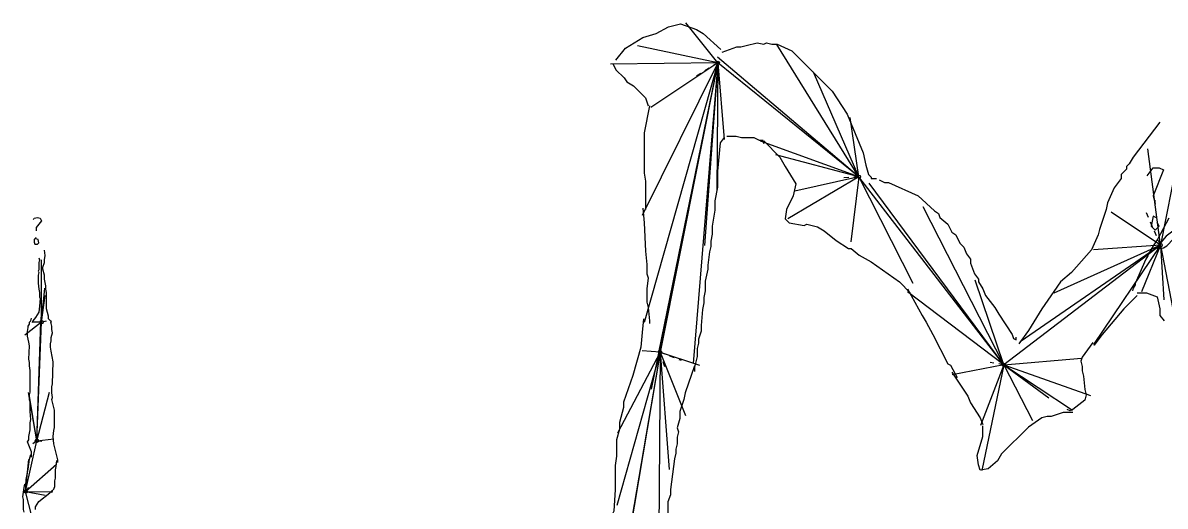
# Model space of a CAD drawing. Header units: millimetres. Extents: x -279 to 9, y -50 to 310.
# Drawn here: x -265.5 to -197.5, y 141.2 to 169.9 of the extents above; entities that cross this region are included whole.
import ezdxf

# ---------------------------------------------------------------- set-up
doc = ezdxf.new("R2010")
doc.units = ezdxf.units.MM
doc.linetypes.add('DASH', pattern=[0.6, 0.3, -0.3])

msp = doc.modelspace()

# ---------------------------------------------------------------- linework, layer by layer
at = {"layer": 'Shots', "color": 1}
for p, q in [((-224.158, 167.548), (-227.596, 150.338)), ((-215.752, 160.772), (-224.158, 167.548)), ((-196.096, 165.228), (-197.792, 156.698)), ((-207.12, 149.58), (-215.752, 160.772)), ((-197.792, 156.698), (-207.12, 149.58)), ((-264.71, 145.058), (-264.434, 152.114)), ((-227.596, 150.338), (-229.862, 136.868)), ((-265.382, 142.04), (-264.71, 145.058)), ((-263.988, 136.514), (-265.382, 142.04))]:
    msp.add_line(p, q, dxfattribs=at)
for centre in [(-224.158, 167.548), (-215.752, 160.772), (-197.792, 156.698), (-264.434, 152.114), (-227.596, 150.338), (-207.12, 149.58), (-264.71, 145.058), (-265.382, 142.04)]:
    msp.add_circle(centre, 0.1, dxfattribs=at)
at = {"layer": 'Sketch', "color": 0}
for points in [[(-230.222, 167.706), (-229.662, 168.426), (-228.622, 169.066), (-227.822, 169.306), (-227.102, 169.706), (-226.782, 169.786), (-226.382, 169.866), (-225.422, 169.546), (-225.022, 169.306), (-223.982, 168.346)], [(-223.902, 168.186), (-223.022, 168.506), (-222.782, 168.506), (-222.462, 168.586), (-221.822, 168.746), (-221.422, 168.666), (-221.262, 168.746), (-220.942, 168.666), (-220.622, 168.666), (-219.742, 168.266), (-217.822, 166.346), (-217.342, 165.866), (-216.462, 164.506), (-215.502, 162.186), (-215.342, 161.466), (-215.182, 160.906), (-215.022, 160.746), (-215.022, 160.666), (-214.702, 160.666)], [(-230.382, 167.466), (-230.222, 167.146), (-229.742, 166.666), (-229.582, 166.426), (-229.182, 166.186), (-228.462, 165.466), (-228.302, 164.986)], [(-228.222, 164.986), (-228.542, 163.386), (-228.542, 160.986), (-228.462, 160.506), (-228.462, 158.826)], [(-197.822, 164.026), (-199.422, 161.946), (-199.662, 161.546), (-199.822, 161.386), (-199.822, 161.226), (-200.142, 160.906), (-200.142, 160.666), (-200.542, 160.106), (-200.942, 159.226), (-201.022, 158.826), (-201.422, 157.626), (-201.502, 157.306), (-201.902, 156.426), (-203.102, 155.066), (-203.742, 154.506), (-204.142, 153.946), (-204.862, 152.906), (-205.662, 151.626), (-206.222, 150.826)], [(-223.782, 163.106), (-224.022, 162.786), (-224.182, 161.106), (-224.182, 160.146), (-224.342, 159.346), (-224.342, 158.786), (-224.502, 157.826), (-224.502, 157.346), (-224.582, 156.946), (-224.582, 156.626), (-224.662, 156.306), (-224.742, 155.506), (-224.742, 155.266), (-224.902, 154.546), (-224.902, 153.986), (-224.982, 153.586), (-224.982, 153.266), (-225.062, 152.866), (-225.142, 151.906), (-225.142, 151.586), (-225.302, 151.106), (-225.302, 150.866), (-225.382, 150.546), (-225.382, 150.066), (-225.542, 149.426), (-225.542, 149.186)], [(-223.622, 163.186), (-223.062, 163.186), (-222.742, 163.106), (-222.022, 163.106), (-221.702, 162.946), (-221.462, 162.946)], [(-221.502, 162.906), (-221.422, 162.746), (-221.422, 162.906), (-220.462, 161.946), (-220.142, 161.386), (-219.502, 160.346), (-219.662, 159.626), (-220.062, 158.826), (-220.142, 158.266), (-219.902, 158.026), (-219.022, 157.866), (-218.862, 157.946), (-218.542, 157.866), (-218.222, 157.786), (-217.822, 157.546), (-217.102, 156.986), (-216.382, 156.506), (-216.222, 156.506), (-215.742, 156.106), (-215.022, 155.706), (-213.342, 154.506), (-212.702, 153.866)], [(-214.542, 160.586), (-214.222, 160.426), (-213.982, 160.426), (-212.222, 159.626), (-211.262, 158.746), (-211.022, 158.586), (-210.942, 158.346), (-210.462, 157.946), (-210.222, 157.466), (-209.982, 157.306), (-209.742, 156.826), (-209.502, 156.586), (-209.342, 156.186), (-209.102, 155.866), (-209.102, 155.626), (-208.862, 154.986), (-208.622, 154.666), (-208.622, 154.506), (-208.382, 154.106), (-208.222, 153.706), (-207.662, 152.986), (-207.422, 152.586), (-206.622, 151.386), (-206.542, 151.146), (-206.382, 151.066), (-206.382, 151.226)], [(-228.622, 158.906), (-228.542, 158.026), (-228.462, 156.346), (-228.382, 155.546), (-228.382, 154.986), (-228.302, 154.746), (-228.382, 154.106), (-228.382, 153.306), (-228.302, 152.986), (-228.222, 152.186), (-228.222, 152.026)], [(-264.908, 158.234), (-264.868, 158.314), (-264.668, 158.354), (-264.508, 158.314), (-264.428, 158.154), (-264.748, 157.754), (-264.748, 157.554)], [(-196.982, 157.586), (-197.462, 157.226), (-197.782, 156.866), (-197.822, 156.746), (-197.822, 156.826), (-197.862, 156.666), (-197.862, 156.586), (-197.782, 156.506), (-197.622, 156.546), (-197.422, 156.666), (-197.022, 157.066), (-196.942, 157.066), (-196.742, 157.306), (-196.702, 157.386), (-196.782, 157.586), (-196.862, 157.506), (-196.862, 157.586), (-196.942, 157.586)], [(-264.748, 157.154), (-264.868, 157.034), (-264.868, 156.874), (-264.828, 156.754), (-264.668, 156.754), (-264.588, 156.834), (-264.628, 157.034), (-264.788, 157.074)], [(-264.588, 155.954), (-264.548, 155.834), (-264.588, 155.674), (-264.588, 155.234), (-264.628, 155.154), (-264.588, 155.074), (-264.628, 154.914), (-264.628, 154.434), (-264.588, 154.074), (-264.548, 153.874), (-264.548, 153.594), (-264.508, 153.514), (-264.548, 153.074), (-264.588, 152.714), (-264.788, 152.394), (-264.948, 152.194), (-264.988, 152.074)], [(-263.868, 152.074), (-263.868, 152.154), (-264.028, 152.314), (-264.028, 152.474), (-264.148, 152.914), (-264.148, 153.874), (-264.188, 154.074), (-264.188, 154.274), (-264.268, 154.674), (-264.268, 154.914), (-264.348, 155.274), (-264.348, 155.394), (-264.268, 155.674), (-264.268, 155.834), (-264.228, 156.074), (-264.268, 156.394)], [(-212.862, 154.106), (-211.982, 152.506), (-211.742, 152.106), (-211.342, 151.386), (-210.462, 149.626), (-210.302, 149.546), (-209.902, 148.826)], [(-199.182, 153.866), (-198.622, 153.866), (-197.982, 153.626), (-197.822, 152.906), (-197.822, 152.506), (-197.582, 152.186)], [(-199.182, 153.706), (-199.982, 152.906), (-201.262, 151.386), (-201.742, 150.746), (-201.662, 150.906)], [(-265.028, 144.074), (-265.028, 144.394), (-265.268, 144.994), (-265.188, 145.114), (-265.188, 145.314), (-265.108, 145.714), (-265.108, 146.114), (-265.068, 146.314), (-265.108, 146.794), (-265.108, 147.394), (-265.148, 147.474), (-265.148, 147.794), (-265.108, 147.954), (-265.108, 149.234), (-265.148, 149.514), (-265.148, 149.714), (-265.188, 149.914), (-265.148, 150.714), (-265.188, 150.914), (-265.268, 151.274), (-265.268, 151.554), (-265.228, 151.794), (-265.228, 151.874), (-265.148, 151.994), (-265.148, 152.114), (-265.068, 152.194), (-265.028, 152.354)], [(-263.468, 143.754), (-263.468, 143.914), (-263.708, 144.874), (-263.748, 145.314), (-263.708, 145.674), (-263.668, 145.834), (-263.668, 146.874), (-263.828, 147.514), (-263.788, 147.634), (-263.828, 147.914), (-263.828, 148.274), (-263.788, 148.434), (-263.748, 149.754), (-263.868, 150.394), (-263.908, 150.634), (-263.908, 150.834), (-263.868, 150.994), (-263.868, 151.194), (-263.788, 151.474), (-263.828, 151.674), (-263.828, 151.874), (-263.868, 152.034), (-263.868, 152.194), (-263.908, 152.074)], [(-228.582, 152.306), (-228.662, 151.506), (-228.742, 150.626), (-229.222, 148.946), (-229.782, 147.346), (-229.782, 147.026), (-230.022, 146.146), (-230.022, 145.746), (-230.182, 145.106), (-230.182, 144.146), (-230.262, 143.586), (-230.262, 142.146), (-230.342, 140.866), (-230.422, 140.706), (-230.342, 140.546), (-230.662, 139.266), (-230.822, 139.026), (-230.982, 138.386), (-231.062, 138.066), (-231.062, 137.826), (-231.222, 137.666), (-231.222, 137.266), (-231.382, 136.706), (-231.382, 136.546)], [(-201.822, 150.906), (-202.462, 150.026), (-202.542, 149.786), (-202.462, 149.466), (-202.462, 149.226), (-202.382, 148.906), (-202.302, 148.106), (-202.222, 147.786), (-202.302, 147.466), (-203.022, 146.906), (-203.182, 146.826), (-203.342, 146.906)], [(-225.542, 149.506), (-226.102, 147.906), (-226.182, 147.506), (-226.422, 146.786), (-226.422, 146.386), (-226.582, 145.826), (-226.502, 145.586), (-226.582, 145.266), (-226.582, 144.866), (-226.662, 144.546), (-226.662, 144.306), (-226.742, 143.986), (-226.982, 142.146), (-226.982, 141.826), (-227.142, 141.426), (-227.142, 140.786), (-227.462, 139.186), (-227.622, 138.626)], [(-210.222, 149.146), (-209.262, 147.706), (-209.102, 147.306), (-208.542, 146.426), (-208.382, 146.026)], [(-203.022, 146.746), (-203.582, 146.746), (-204.302, 146.506), (-204.542, 146.506), (-204.862, 146.426), (-205.662, 145.866), (-207.262, 144.266), (-207.502, 143.866), (-208.062, 143.386), (-208.542, 143.306), (-208.622, 143.626), (-208.702, 144.186), (-208.382, 145.306), (-208.382, 145.946)], [(-265.428, 142.354), (-265.348, 142.594), (-265.348, 142.754), (-265.228, 143.354), (-265.148, 143.954), (-265.068, 144.234)], [(-263.548, 143.874), (-263.588, 143.514), (-263.628, 143.314), (-263.628, 142.834), (-263.668, 142.674), (-263.668, 142.314), (-263.748, 142.114)], [(-265.468, 140.794), (-265.508, 140.954), (-265.508, 141.554), (-265.548, 141.714), (-265.468, 142.274), (-265.428, 142.474), (-265.428, 142.354)], [(-264.788, 140.954), (-264.788, 141.114), (-264.588, 141.434), (-263.948, 141.954), (-263.788, 142.114), (-263.868, 141.954)]]:
    msp.add_lwpolyline(points, dxfattribs=at)
at = {"layer": 'Sketch', "color": 5}
for points in [[(-198.582, 160.826), (-198.222, 161.306), (-197.862, 161.306), (-197.622, 161.186), (-198.222, 159.626), (-198.102, 159.146), (-198.102, 159.386)], [(-197.982, 158.306), (-198.222, 158.426), (-198.342, 157.826), (-198.102, 157.586), (-197.862, 157.826), (-197.982, 158.066)]]:
    msp.add_lwpolyline(points, dxfattribs=at)
at = {"layer": 'Sketch', "color": 32}
for points in [[(-197.302, 158.306), (-197.942, 157.066), (-198.222, 156.666), (-198.502, 156.186)], [(-198.422, 156.306), (-198.502, 156.226), (-198.542, 156.066), (-198.662, 155.866), (-199.302, 154.426), (-199.302, 154.346), (-199.422, 154.146), (-199.462, 153.986)]]:
    msp.add_lwpolyline(points, dxfattribs=at)
at = {"layer": 'XSect', "color": 1}
for p, q in [((-224.158, 167.548), (-226.072, 169.934)), ((-224.158, 167.548), (-228.946, 168.568)), ((-215.752, 160.772), (-220.644, 168.644)), ((-224.158, 167.548), (-230.548, 167.478)), ((-224.158, 167.548), (-228.664, 158.466)), ((-224.158, 167.548), (-228.548, 152.088)), ((-224.158, 167.548), (-228.152, 164.902)), ((-224.158, 167.548), (-228.132, 148.13)), ((-224.158, 167.548), (-227.694, 150.316)), ((-224.158, 167.548), (-227.66, 150.318)), ((-224.158, 167.548), (-227.628, 150.324)), ((-224.158, 167.548), (-225.618, 149.66)), ((-224.158, 167.548), (-224.954, 156.688)), ((-224.158, 167.548), (-224.224, 159.92)), ((-215.752, 160.772), (-224.186, 167.89)), ((-224.158, 167.548), (-223.78, 162.992)), ((-215.752, 160.772), (-218.462, 167)), ((-215.752, 160.772), (-216.268, 164.296)), ((-215.752, 160.772), (-221.606, 162.896)), ((-215.752, 160.772), (-220.71, 162.072)), ((-197.792, 156.698), (-198.538, 162.438)), ((-215.752, 160.772), (-219.996, 158.276)), ((-215.752, 160.772), (-219.562, 159.922)), ((-215.752, 160.772), (-216.24, 156.906)), ((-215.752, 160.772), (-212.536, 154.428)), ((-207.12, 149.58), (-215.134, 160.388)), ((-207.12, 149.58), (-211.934, 158.982)), ((-197.792, 156.698), (-200.74, 158.668)), ((-197.792, 156.698), (-206.152, 150.952)), ((-197.792, 156.698), (-204.14, 153.838)), ((-197.792, 156.698), (-201.788, 156.422)), ((-197.792, 156.698), (-201.788, 150.776)), ((-197.792, 156.698), (-198.918, 153.93)), ((-197.792, 156.698), (-196.632, 150.734)), ((-197.792, 156.698), (-197.602, 153.434)), ((-264.434, 152.114), (-264.438, 155.83)), ((-207.12, 149.58), (-208.834, 154.608)), ((-264.434, 152.114), (-264.238, 154.142)), ((-207.12, 149.58), (-212.854, 153.93)), ((-264.71, 145.058), (-264.412, 153.078)), ((-264.434, 152.114), (-264.22, 153.694)), ((-264.71, 145.058), (-264.434, 152.534)), ((-264.71, 145.058), (-264.448, 152.416)), ((-264.434, 152.114), (-265.424, 151.332)), ((-264.434, 152.114), (-264.936, 152.106)), ((-264.71, 145.058), (-264.458, 152.132)), ((-264.71, 145.058), (-264.454, 152.13)), ((-264.71, 145.058), (-264.47, 152.128)), ((-264.71, 145.058), (-264.456, 152.128)), ((-264.71, 145.058), (-264.46, 152.118)), ((-227.596, 150.338), (-228.672, 150.404)), ((-227.596, 150.338), (-230.164, 141.2)), ((-227.596, 150.338), (-230.128, 145.514)), ((-227.596, 150.338), (-229.99, 136.326)), ((-227.596, 150.338), (-227.68, 138.87)), ((-227.596, 150.338), (-225.256, 149.558)), ((-227.596, 150.338), (-226.084, 146.55)), ((-227.596, 150.338), (-227.046, 143.334)), ((-207.12, 149.58), (-202.498, 149.966)), ((-207.12, 149.58), (-210.2, 148.972)), ((-207.12, 149.58), (-208.508, 145.956)), ((-207.12, 149.58), (-208.434, 143.284)), ((-207.12, 149.58), (-205.424, 146.266)), ((-207.12, 149.58), (-204.436, 147.61)), ((-207.12, 149.58), (-203.034, 146.876)), ((-207.12, 149.58), (-201.966, 147.752)), ((-264.71, 145.058), (-265.216, 147.926)), ((-264.71, 145.058), (-265.164, 147.824)), ((-264.71, 145.058), (-263.958, 147.946)), ((-264.71, 145.058), (-263.694, 145.16)), ((-265.382, 142.04), (-265.192, 143.946)), ((-265.382, 142.04), (-263.546, 143.67)), ((-265.382, 142.04), (-265.192, 142.264)), ((-265.382, 142.04), (-263.756, 142.01)), ((-265.382, 142.04), (-264.222, 141.814))]:
    msp.add_line(p, q, dxfattribs=at)
at = {"layer": 'XSect', "color": 1, "linetype": 'DASH'}
for p, q in [((-224.158, 167.548), (-225.434, 166.75)), ((-224.158, 167.548), (-224.578, 167.628)), ((-215.752, 160.772), (-216.666, 160.716)), ((-215.752, 160.772), (-216.218, 160.63)), ((-197.792, 156.698), (-198.63, 158.624)), ((-197.792, 156.698), (-198.058, 156.452)), ((-264.434, 152.114), (-263.958, 152.246)), ((-227.596, 150.338), (-226.348, 149.85)), ((-227.596, 150.338), (-227.292, 149.326)), ((-207.12, 149.58), (-207.936, 149.706)), ((-207.12, 149.58), (-207.1, 149.488)), ((-264.71, 145.058), (-265.106, 144.738)), ((-264.71, 145.058), (-264.2, 144.996)), ((-265.382, 142.04), (-265.264, 141.982))]:
    msp.add_line(p, q, dxfattribs=at)

doc.saveas('drawing.dxf')
